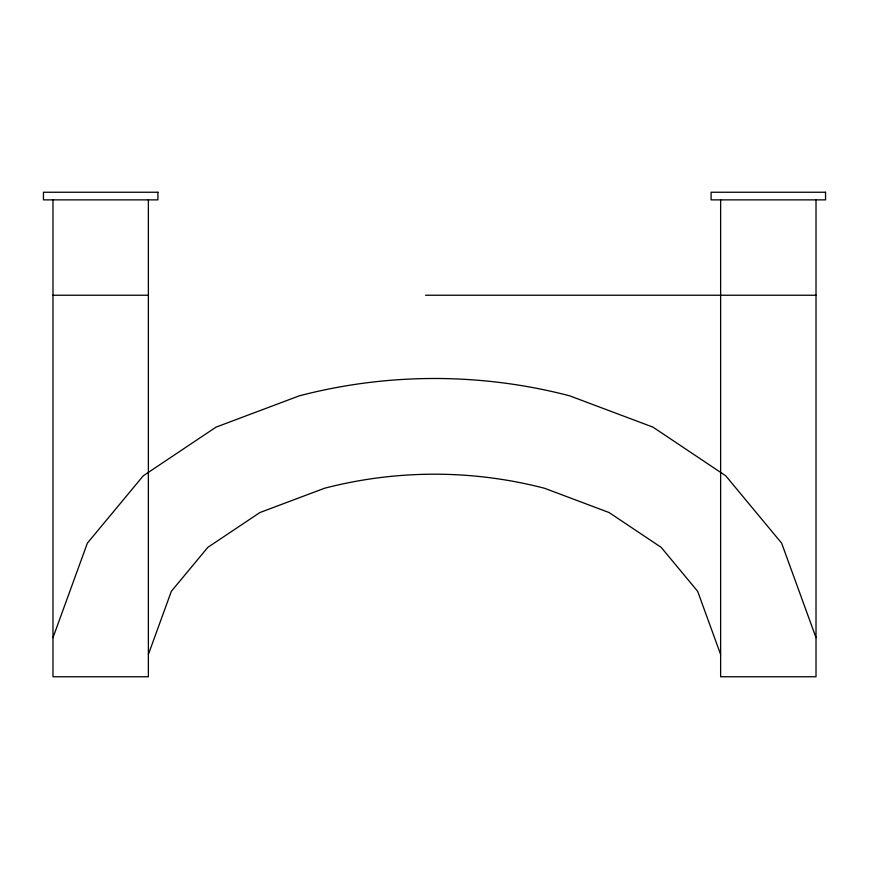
<?xml version="1.0" encoding="UTF-8"?>
<svg xmlns="http://www.w3.org/2000/svg" width="869" height="869" viewBox="0 0 869 869"><rect width="100%" height="100%" fill="white"/><g stroke="black" fill="none" stroke-linecap="round" stroke-linejoin="round"><path stroke-width="1.3" d="M52.987 637.65L87.378 543.136L143.266 475.799L216.001 427.157L299.381 395.808A535.76 535.76 0 0 1 569.619 395.808L652.999 427.157L725.734 475.799L781.622 543.136L816.013 637.65M148.371 654.466L171.345 591.311L207.81 547.372L259.874 512.558L324.463 488.269A437.313 437.313 0 0 1 544.537 488.269L609.126 512.558L661.19 547.372L697.655 591.311L720.629 654.466M52.987 295.243L148.371 295.243M425.495 295.243L816.013 295.243M816.013 199.87L816.013 676.755L720.629 676.755L720.629 199.87M148.371 199.87L148.371 676.755L52.987 676.755L52.987 199.87M157.908 192.245L43.45 192.245L43.45 199.87L157.908 199.87L157.908 192.245M825.55 192.245L711.092 192.245L711.092 199.87L825.55 199.87L825.55 192.245"/></g></svg>
